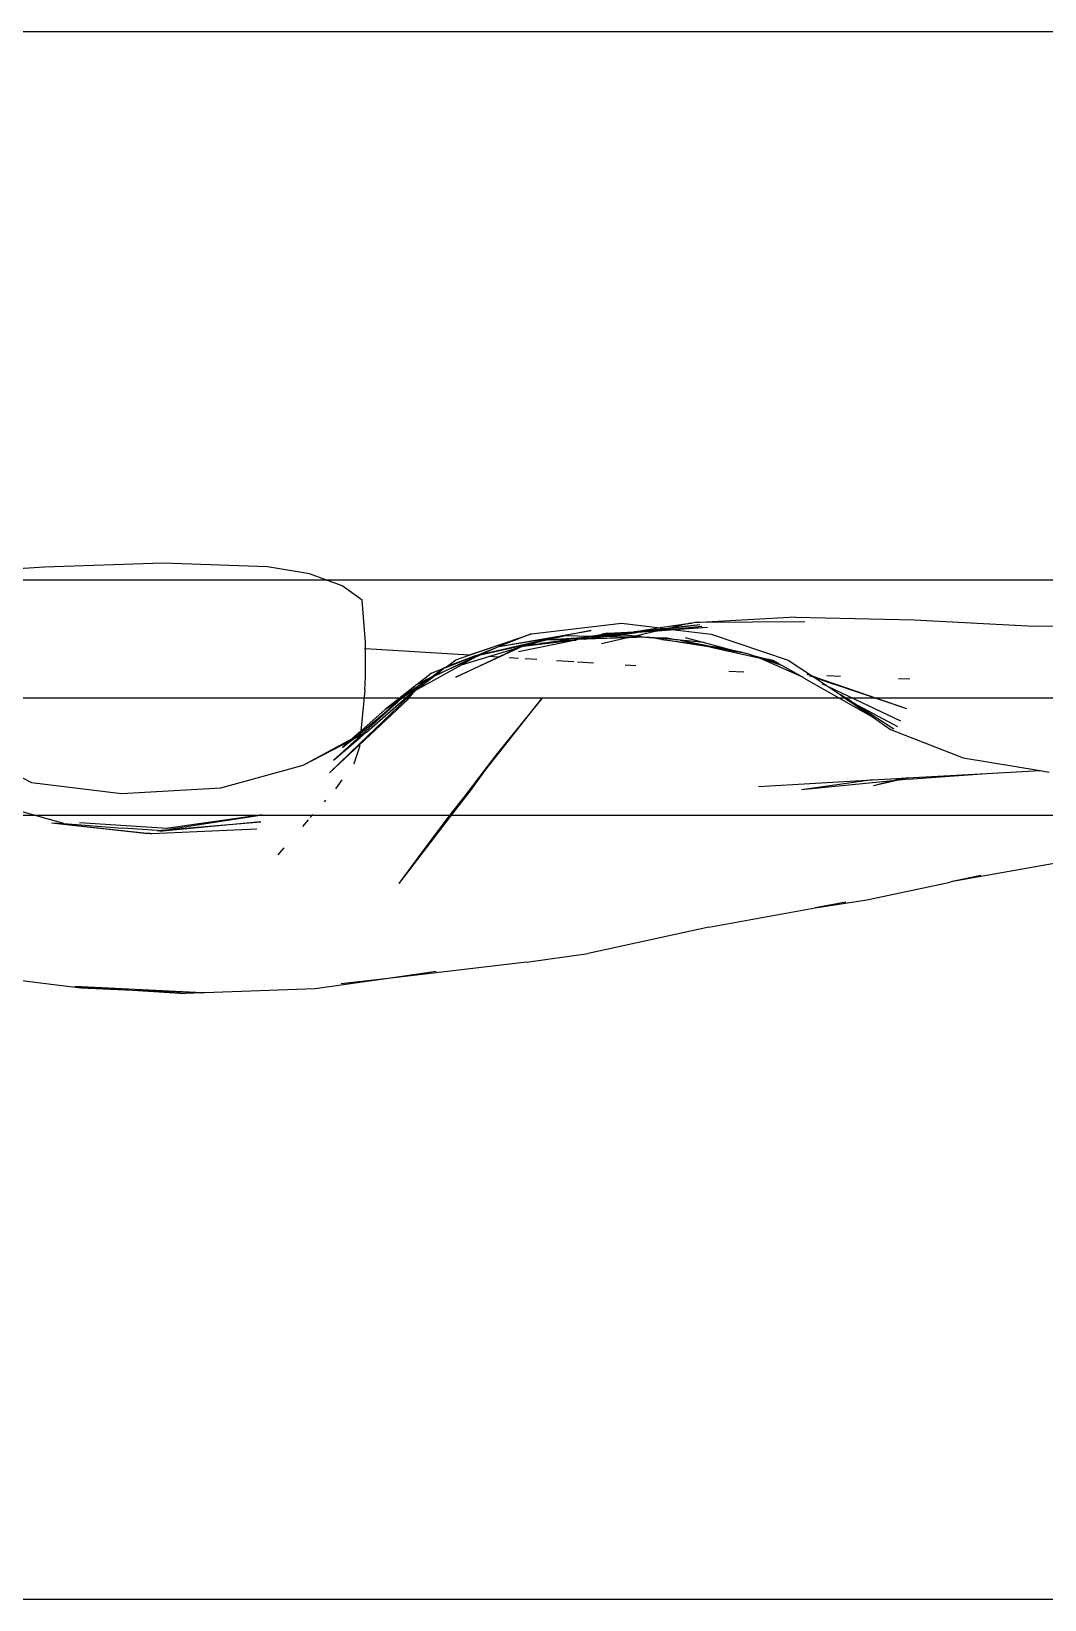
# Model space of a CAD drawing. Header units: millimetres. Extents: x -41292 to 298682, y -22072 to 33155.
# Drawn here: x 32975.2 to 33104.5, y -13759.4 to -13559.4 of the extents above; entities that cross this region are included whole.
import ezdxf

# ---------------------------------------------------------------- set-up
doc = ezdxf.new("R2010")
doc.units = ezdxf.units.MM
doc.layers.add('창호', color=4, linetype='Continuous')
doc.layers.add('틀', color=8, linetype='Continuous')

# ---------------------------------------------------------------- blocks, each defined once
blk = doc.blocks.new('rmfnasesx')
for p, q in [((60440.17, 1884.66), (60432.42, 1884.21)), ((60455.25, 1885.2), (60440.17, 1884.66)), ((60468.6, 1884.73), (60455.25, 1885.2)), ((60473.97, 1883.81), (60468.6, 1884.73)), ((60478.12, 1882.29), (60473.97, 1883.81)), ((60480.71, 1880.48), (60478.12, 1882.29)), ((60481.12, 1875.09), (60480.71, 1880.48)), ((60535.98, 1878.31), (60523.84, 1877.62)), ((60535.98, 1878.31), (60551.12, 1877.95)), ((60494.34, 1873.44), (60502.29, 1876.17)), ((60498.14, 1874.57), (60509.9, 1876.62)), ((60502.29, 1876.17), (60501.06, 1875.7)), ((60502.29, 1876.17), (60513.77, 1877.53)), ((60509.9, 1876.62), (60506.65, 1875.96)), ((60509.81, 1875.9), (60511.21, 1876.11)), ((60511.14, 1876.04), (60510.37, 1875.89)), ((60510.97, 1875.92), (60513.4, 1876.2)), ((60513.82, 1876.18), (60510.97, 1875.92)), ((60513.4, 1876.2), (60511.14, 1876.04)), ((60511.21, 1876.11), (60511.14, 1876.04)), ((60511.21, 1876.11), (60511.33, 1876.12)), ((60512.03, 1876.28), (60511.33, 1876.12)), ((60511.33, 1876.12), (60512.09, 1876.24)), ((60512.09, 1876.24), (60512.03, 1876.28)), ((60514.56, 1876.33), (60512.09, 1876.24)), ((60514.14, 1876.03), (60512.18, 1875.9)), ((60513.01, 1876.01), (60512.18, 1875.9)), ((60514.14, 1876.03), (60512.39, 1875.85)), ((60513.83, 1876.1), (60513.01, 1876.01)), ((60513.4, 1876.2), (60514.32, 1876.26)), ((60513.77, 1877.53), (60518.71, 1876.93)), ((60514.32, 1876.26), (60513.82, 1876.18)), ((60513.83, 1876.1), (60515.8, 1876.36)), ((60514.32, 1876.26), (60513.83, 1876.1)), ((60515.55, 1875.9), (60514.14, 1876.03)), ((60514.32, 1876.26), (60514.35, 1876.26)), ((60515.8, 1876.36), (60514.35, 1876.26)), ((60514.35, 1876.26), (60514.56, 1876.33)), ((60515.04, 1876.37), (60514.56, 1876.33)), ((60515.31, 1876.41), (60515.04, 1876.37)), ((60515.41, 1876.42), (60515.31, 1876.41)), ((60515.79, 1876.49), (60515.41, 1876.42)), ((60518.25, 1876.53), (60515.59, 1875.9)), ((60516.12, 1876.51), (60515.79, 1876.49)), ((60515.83, 1876.37), (60515.8, 1876.36)), ((60517.36, 1876.56), (60515.83, 1876.37)), ((60518.25, 1876.53), (60515.83, 1876.37)), ((60518.71, 1876.93), (60516.12, 1876.51)), ((60516.12, 1876.51), (60519.26, 1876.86)), ((60517.36, 1876.56), (60516.12, 1876.51)), ((60517.55, 1876.59), (60517.36, 1876.56)), ((60517.84, 1876.6), (60517.55, 1876.59)), ((60517.84, 1876.6), (60519.5, 1876.83)), ((60518.62, 1876.62), (60517.84, 1876.6)), ((60518.37, 1876.54), (60518.25, 1876.53)), ((60520.61, 1876.7), (60518.37, 1876.54)), ((60518.62, 1876.62), (60518.37, 1876.54)), ((60518.75, 1876.65), (60518.62, 1876.62)), ((60522.22, 1877.47), (60518.71, 1876.93)), ((60518.71, 1876.93), (60519.26, 1876.86)), ((60518.87, 1876.66), (60518.75, 1876.65)), ((60518.92, 1876.69), (60518.87, 1876.66)), ((60519.06, 1876.7), (60518.92, 1876.69)), ((60519.5, 1876.83), (60519.06, 1876.7)), ((60519.28, 1876.68), (60519.06, 1876.7)), ((60519.26, 1876.86), (60520.01, 1876.95)), ((60519.26, 1876.86), (60519.5, 1876.83)), ((60519.96, 1876.78), (60519.28, 1876.68)), ((60519.5, 1876.83), (60519.55, 1876.84)), ((60519.55, 1876.84), (60519.58, 1876.82)), ((60519.77, 1876.87), (60519.58, 1876.82)), ((60519.58, 1876.82), (60519.96, 1876.78)), ((60519.77, 1876.87), (60523.79, 1877.38)), ((60520.01, 1876.95), (60519.77, 1876.87)), ((60519.96, 1876.78), (60520.28, 1876.74)), ((60520.01, 1876.95), (60520.21, 1876.97)), ((60522.22, 1877.47), (60520.21, 1876.97)), ((60520.21, 1876.97), (60523.79, 1877.38)), ((60524.03, 1877.12), (60520.28, 1876.74)), ((60524.75, 1876.99), (60520.28, 1876.74)), ((60520.28, 1876.74), (60520.61, 1876.7)), ((60524.75, 1876.99), (60520.61, 1876.7)), ((60520.61, 1876.7), (60525.22, 1876.14)), ((60522.22, 1877.47), (60522.34, 1877.5)), ((60522.34, 1877.5), (60522.58, 1877.55)), ((60522.61, 1877.53), (60522.34, 1877.5)), ((60522.58, 1877.55), (60522.61, 1877.53)), ((60522.61, 1877.53), (60522.74, 1877.56)), ((60522.74, 1877.56), (60522.81, 1877.56)), ((60523.19, 1877.61), (60522.81, 1877.56)), ((60523.84, 1877.62), (60523.19, 1877.61)), ((60537.18, 1877.71), (60523.84, 1877.62)), ((60525.22, 1876.14), (60535.06, 1872.84)), ((60551.12, 1877.95), (60566.44, 1877.16)), ((60566.44, 1877.16), (60579.82, 1877.23)), ((60481.11, 1874.27), (60480.97, 1874.28)), ((60481.1, 1870.7), (60481.11, 1874.27)), ((60481.11, 1874.27), (60481.12, 1875.09)), ((60494.34, 1873.44), (60481.11, 1874.27)), ((60501.18, 1874.59), (60492.66, 1870.65)), ((60501.06, 1875.7), (60494.34, 1873.44)), ((60495.16, 1873.39), (60497.93, 1874.49)), ((60495.44, 1873.41), (60497.93, 1874.49)), ((60503.68, 1875.35), (60495.75, 1873.48)), ((60495.75, 1873.48), (60502.84, 1875.09)), ((60495.75, 1873.48), (60497.93, 1874.49)), ((60496.85, 1873.28), (60500.52, 1874.39)), ((60497.93, 1874.49), (60498.14, 1874.57)), ((60498.03, 1873.21), (60500.52, 1874.39)), ((60498.14, 1874.57), (60506.65, 1875.96)), ((60501.06, 1875.7), (60498.14, 1874.57)), ((60500.52, 1874.39), (60501.18, 1874.59)), ((60507.95, 1875.39), (60500.63, 1873.89)), ((60501.25, 1874.61), (60501.18, 1874.59)), ((60501.25, 1874.61), (60507.24, 1875.31)), ((60501.25, 1874.61), (60503.07, 1874.88)), ((60501.25, 1874.61), (60501.68, 1874.74)), ((60501.68, 1874.74), (60502.84, 1875.09)), ((60503.07, 1874.88), (60501.68, 1874.74)), ((60502.84, 1875.09), (60504, 1875.36)), ((60502.84, 1875.09), (60503.68, 1875.35)), ((60503.07, 1874.88), (60503.39, 1874.93)), ((60503.39, 1874.93), (60506.76, 1875.44)), ((60507.24, 1875.31), (60503.39, 1874.93)), ((60506.65, 1875.96), (60503.68, 1875.35)), ((60504, 1875.36), (60503.68, 1875.35)), ((60504.06, 1875.37), (60504, 1875.36)), ((60504.06, 1875.37), (60506.65, 1875.96)), ((60508.04, 1875.63), (60504.06, 1875.37)), ((60506.76, 1875.44), (60504.06, 1875.37)), ((60506.65, 1875.96), (60509.81, 1875.9)), ((60506.76, 1875.44), (60508.04, 1875.63)), ((60508.31, 1875.48), (60506.76, 1875.44)), ((60507.24, 1875.31), (60507.95, 1875.39)), ((60508.08, 1875.42), (60507.95, 1875.39)), ((60508.04, 1875.63), (60509.81, 1875.9)), ((60509.63, 1875.73), (60508.04, 1875.63)), ((60508.31, 1875.48), (60508.08, 1875.42)), ((60508.44, 1875.49), (60508.31, 1875.48)), ((60508.54, 1875.51), (60508.44, 1875.49)), ((60509.63, 1875.73), (60508.54, 1875.51)), ((60508.77, 1875.5), (60508.54, 1875.51)), ((60509.12, 1875.51), (60508.77, 1875.5)), ((60512.34, 1875.84), (60509.12, 1875.51)), ((60509.12, 1875.51), (60511.19, 1875.78)), ((60514.57, 1875.67), (60509.12, 1875.51)), ((60510.37, 1875.89), (60509.63, 1875.73)), ((60511.19, 1875.78), (60509.63, 1875.73)), ((60509.81, 1875.9), (60510.37, 1875.89)), ((60510.37, 1875.89), (60510.97, 1875.92)), ((60510.97, 1875.92), (60511.53, 1875.86)), ((60511.41, 1875.81), (60511.19, 1875.78)), ((60514.57, 1875.67), (60511.25, 1874.89)), ((60511.53, 1875.86), (60511.41, 1875.81)), ((60511.6, 1875.86), (60511.53, 1875.86)), ((60511.68, 1875.85), (60511.6, 1875.86)), ((60511.71, 1875.86), (60511.68, 1875.85)), ((60511.76, 1875.85), (60511.71, 1875.86)), ((60511.81, 1875.87), (60511.76, 1875.85)), ((60511.85, 1875.88), (60511.81, 1875.87)), ((60512.08, 1875.89), (60511.85, 1875.88)), ((60512.18, 1875.9), (60512.08, 1875.89)), ((60512.18, 1875.9), (60512.34, 1875.84)), ((60512.34, 1875.84), (60512.39, 1875.85)), ((60512.39, 1875.85), (60515.05, 1875.78)), ((60514.62, 1875.67), (60514.57, 1875.67)), ((60515.05, 1875.78), (60514.62, 1875.67)), ((60516.86, 1875.76), (60514.62, 1875.67)), ((60515.05, 1875.78), (60515.09, 1875.79)), ((60515.09, 1875.79), (60515.13, 1875.79)), ((60515.55, 1875.9), (60515.13, 1875.79)), ((60515.13, 1875.79), (60516.28, 1875.84)), ((60515.59, 1875.9), (60515.55, 1875.9)), ((60516.28, 1875.84), (60515.59, 1875.9)), ((60516.28, 1875.84), (60516.86, 1875.76)), ((60516.86, 1875.76), (60516.97, 1875.74)), ((60516.97, 1875.74), (60516.99, 1875.74)), ((60516.99, 1875.74), (60517.08, 1875.75)), ((60517.08, 1875.75), (60517.14, 1875.75)), ((60517.14, 1875.75), (60517.2, 1875.75)), ((60517.2, 1875.75), (60517.22, 1875.75)), ((60517.22, 1875.75), (60517.3, 1875.74)), ((60517.3, 1875.74), (60517.35, 1875.73)), ((60517.35, 1875.73), (60517.44, 1875.72)), ((60517.44, 1875.72), (60519.61, 1875.69)), ((60520.88, 1875.4), (60517.44, 1875.72)), ((60518.65, 1875.51), (60517.44, 1875.72)), ((60518.94, 1875.47), (60518.65, 1875.51)), ((60524.88, 1874.51), (60518.94, 1875.47)), ((60518.94, 1875.47), (60522.91, 1874.95)), ((60519.61, 1875.69), (60520.88, 1875.4)), ((60520.91, 1875.4), (60520.88, 1875.4)), ((60521.22, 1875.37), (60520.91, 1875.4)), ((60521.26, 1875.36), (60521.22, 1875.37)), ((60524.33, 1875.08), (60521.26, 1875.36)), ((60521.26, 1875.36), (60524.54, 1874.72)), ((60522.91, 1874.95), (60521.26, 1875.36)), ((60521.9, 1875.72), (60524.33, 1875.08)), ((60523.17, 1874.89), (60522.91, 1874.95)), ((60524.88, 1874.51), (60523.17, 1874.89)), ((60523.17, 1874.89), (60524.54, 1874.72)), ((60524.33, 1875.08), (60527.03, 1874.37)), ((60524.54, 1874.72), (60524.83, 1874.66)), ((60524.83, 1874.66), (60529.11, 1873.82)), ((60524.83, 1874.66), (60527.03, 1874.37)), ((60525.56, 1874.35), (60524.88, 1874.51)), ((60529.74, 1873.65), (60525.56, 1874.35)), ((60529.11, 1873.82), (60525.56, 1874.35)), ((60531.51, 1873.02), (60525.56, 1874.35)), ((60527.03, 1874.37), (60529.11, 1873.82)), ((60487.47, 1868.95), (60493.38, 1872.23)), ((60491.3, 1871.86), (60495.11, 1873.39)), ((60495.11, 1873.39), (60491.44, 1871.96)), ((60491.44, 1871.96), (60492.65, 1872.87)), ((60495.38, 1873.37), (60492.23, 1871.88)), ((60492.23, 1871.88), (60494.78, 1873.04)), ((60492.65, 1872.87), (60494.34, 1873.44)), ((60492.66, 1870.65), (60498.03, 1873.21)), ((60493.38, 1872.23), (60496.85, 1873.28)), ((60493.38, 1872.23), (60494.78, 1873.04)), ((60494.78, 1873.04), (60494.85, 1873.07)), ((60494.85, 1873.07), (60495.75, 1873.48)), ((60494.85, 1873.07), (60495.38, 1873.37)), ((60495.16, 1873.39), (60495.11, 1873.39)), ((60495.38, 1873.37), (60495.16, 1873.39)), ((60495.44, 1873.41), (60495.38, 1873.37)), ((60495.44, 1873.41), (60495.75, 1873.48)), ((60498.03, 1873.21), (60496.85, 1873.28)), ((60500.65, 1873.04), (60499.43, 1873.12)), ((60502.97, 1872.9), (60501.48, 1872.99)), ((60507.69, 1872.6), (60505.51, 1872.74)), ((60510.2, 1872.45), (60508.19, 1872.57)), ((60515.6, 1872.11), (60514.25, 1872.19)), ((60529.11, 1873.82), (60529.74, 1873.65)), ((60530.26, 1873.52), (60529.74, 1873.65)), ((60534.38, 1872.09), (60530.26, 1873.52)), ((60530.26, 1873.52), (60532.4, 1872.95)), ((60537, 1870.59), (60531.51, 1873.02)), ((60532.4, 1872.95), (60533.63, 1872.51)), ((60533.25, 1872.73), (60532.4, 1872.95)), ((60533.25, 1872.73), (60533.3, 1872.71)), ((60533.3, 1872.71), (60533.63, 1872.51)), ((60533.63, 1872.51), (60533.73, 1872.46)), ((60533.73, 1872.46), (60533.75, 1872.45)), ((60533.75, 1872.45), (60534.38, 1872.09)), ((60534.38, 1872.09), (60537, 1870.59)), ((60535.06, 1872.84), (60538.14, 1870.79)), ((60481.02, 1868.98), (60481.1, 1870.7)), ((60488.57, 1870.01), (60485.97, 1868.19)), ((60487.47, 1868.95), (60489.75, 1870.7)), ((60489.54, 1871.16), (60487.7, 1869.73)), ((60489.07, 1870.45), (60487.7, 1869.73)), ((60488.9, 1870.29), (60487.7, 1869.73)), ((60488.1, 1869.6), (60488.57, 1870.01)), ((60489.14, 1870.41), (60488.57, 1870.01)), ((60488.57, 1870.01), (60488.9, 1870.29)), ((60488.9, 1870.29), (60489.07, 1870.45)), ((60489.14, 1870.41), (60488.9, 1870.29)), ((60489.07, 1870.45), (60489.43, 1870.61)), ((60489.38, 1870.52), (60489.14, 1870.41)), ((60489.43, 1870.61), (60489.38, 1870.52)), ((60489.43, 1870.61), (60489.58, 1870.68)), ((60489.54, 1871.16), (60491.11, 1871.78)), ((60489.58, 1870.68), (60489.61, 1870.69)), ((60489.61, 1870.69), (60489.64, 1870.71)), ((60491.11, 1871.78), (60489.64, 1870.71)), ((60492.23, 1871.88), (60489.75, 1870.7)), ((60489.96, 1870.86), (60489.75, 1870.7)), ((60489.96, 1870.86), (60492.23, 1871.88)), ((60489.96, 1870.86), (60491.11, 1871.78)), ((60491.11, 1871.78), (60491.17, 1871.81)), ((60491.17, 1871.81), (60491.26, 1871.9)), ((60491.26, 1871.9), (60491.44, 1871.96)), ((60529.39, 1871.28), (60527.49, 1871.38)), ((60537.03, 1870.57), (60537, 1870.59)), ((60537.03, 1870.57), (60545.93, 1865.49)), ((60537.45, 1871.05), (60537.55, 1870.99)), ((60538.14, 1870.79), (60537.55, 1870.99)), ((60537.73, 1870.88), (60538.35, 1870.66)), ((60538.17, 1870.77), (60538.14, 1870.79)), ((60538.46, 1870.67), (60538.17, 1870.77)), ((60538.17, 1870.77), (60538.35, 1870.66)), ((60538.35, 1870.66), (60540.9, 1869.76)), ((60538.35, 1870.66), (60540.14, 1869.47)), ((60550.18, 1866.61), (60538.46, 1870.67)), ((60538.46, 1870.67), (60540.9, 1869.76)), ((60541.72, 1870.74), (60539.99, 1870.81)), ((60550.59, 1870.39), (60549.14, 1870.44)), ((60480.36, 1862.13), (60487.47, 1868.95)), ((60481.02, 1868.98), (60480.52, 1863.78)), ((60481.24, 1863.64), (60486.69, 1868.41)), ((60487.41, 1869.5), (60483.61, 1866.54)), ((60485.97, 1868.19), (60483.61, 1866.54)), ((60488.1, 1869.6), (60485.46, 1867.71)), ((60485.97, 1868.19), (60485.46, 1867.71)), ((60487.41, 1869.5), (60485.97, 1868.19)), ((60486.53, 1867.8), (60487.47, 1868.95)), ((60486.69, 1868.41), (60486.89, 1868.56)), ((60486.89, 1868.56), (60487.47, 1868.95)), ((60487.6, 1869.68), (60487.41, 1869.5)), ((60487.7, 1869.73), (60487.6, 1869.68)), ((60539.35, 1869.84), (60540.14, 1869.47)), ((60540.14, 1869.47), (60549.39, 1865.09)), ((60540.14, 1869.47), (60541.68, 1868.45)), ((60550.18, 1866.61), (60540.9, 1869.76)), ((60541.68, 1868.45), (60542.66, 1867.74)), ((60543.36, 1867.36), (60541.68, 1868.45)), ((60486.53, 1867.8), (60480.35, 1862.03)), ((60485.19, 1867.48), (60480.49, 1863.45)), ((60480.5, 1863.61), (60485.19, 1867.48)), ((60483.61, 1866.54), (60480.52, 1863.78)), ((60485.19, 1867.48), (60480.63, 1863.32)), ((60485.19, 1867.48), (60483.61, 1866.54)), ((60485.4, 1867.67), (60485.19, 1867.48)), ((60485.46, 1867.71), (60485.4, 1867.67)), ((60495.87, 1858.11), (60503.6, 1867.95)), ((60503.6, 1867.95), (60497.73, 1860.71)), ((60542.66, 1867.74), (60542.73, 1867.69)), ((60542.73, 1867.69), (60542.83, 1867.65)), ((60542.83, 1867.65), (60545.93, 1865.49)), ((60543.36, 1867.36), (60548.99, 1864.38)), ((60548.54, 1864), (60543.36, 1867.36)), ((60545.93, 1865.49), (60548.12, 1863.96)), ((60473.15, 1859.42), (60479.46, 1862.83)), ((60473.15, 1859.42), (60479.14, 1862.54)), ((60476.51, 1858.44), (60480.36, 1862.13)), ((60480.35, 1862.03), (60476.51, 1858.44)), ((60480.46, 1863.16), (60477.05, 1860.05)), ((60477.05, 1860.05), (60480.44, 1862.95)), ((60479.7, 1862.84), (60478.19, 1861.69)), ((60478.19, 1861.69), (60479.34, 1862.65)), ((60479.14, 1862.54), (60478.19, 1861.69)), ((60479.46, 1862.83), (60479.14, 1862.54)), ((60479.14, 1862.54), (60479.34, 1862.65)), ((60479.34, 1862.65), (60479.75, 1862.99)), ((60479.34, 1862.65), (60479.7, 1862.84)), ((60480.52, 1863.78), (60479.46, 1862.83)), ((60479.46, 1862.83), (60479.75, 1862.99)), ((60480.29, 1863.28), (60479.7, 1862.84)), ((60479.7, 1862.84), (60480.47, 1863.24)), ((60479.75, 1862.99), (60480.5, 1863.61)), ((60479.75, 1862.99), (60480.29, 1863.28)), ((60480.49, 1863.45), (60480.29, 1863.28)), ((60480.35, 1862.03), (60480.33, 1861.77)), ((60480.36, 1862.13), (60480.35, 1862.03)), ((60480.44, 1862.99), (60481.13, 1863.58)), ((60480.46, 1863.16), (60480.44, 1862.99)), ((60480.44, 1862.99), (60480.44, 1862.95)), ((60480.63, 1863.32), (60480.46, 1863.16)), ((60480.47, 1863.24), (60480.46, 1863.16)), ((60480.49, 1863.45), (60480.47, 1863.24)), ((60480.47, 1863.24), (60480.63, 1863.32)), ((60480.5, 1863.61), (60480.49, 1863.45)), ((60480.52, 1863.78), (60480.5, 1863.61)), ((60480.63, 1863.32), (60481.13, 1863.58)), ((60481.13, 1863.58), (60481.24, 1863.64)), ((60548.12, 1863.96), (60557.4, 1860.36)), ((60431.49, 1860.83), (60438.49, 1857.24)), ((60480.33, 1861.77), (60479.66, 1859.74)), ((60497.73, 1860.71), (60492.58, 1853.93)), ((60497.73, 1860.71), (60495.87, 1858.11)), ((60557.4, 1860.36), (60567.2, 1858.74)), ((60462.65, 1856.55), (60473.15, 1859.42)), ((60479.66, 1859.74), (60479.58, 1859.62)), ((60492.58, 1853.93), (60495.87, 1858.11)), ((60495.87, 1858.11), (60494.46, 1856.16)), ((60550.29, 1857.8), (60560.35, 1858.36)), ((60550.36, 1857.63), (60560.35, 1858.36)), ((60560.35, 1858.36), (60567.2, 1858.74)), ((60567.2, 1858.74), (60568.37, 1858.55)), ((60438.49, 1857.24), (60449.98, 1855.82)), ((60449.98, 1855.82), (60462.65, 1856.55)), ((60478.1, 1857.55), (60477.29, 1856.42)), ((60485.43, 1844.34), (60494.46, 1856.16)), ((60494.46, 1856.16), (60488.98, 1849.2)), ((60531.27, 1856.72), (60545.82, 1857.54)), ((60545.82, 1857.54), (60536.74, 1856.27)), ((60548.41, 1857.43), (60536.74, 1856.27)), ((60545.82, 1857.54), (60549.69, 1857.76)), ((60548.94, 1857.49), (60545.96, 1856.8)), ((60548.41, 1857.43), (60545.96, 1856.8)), ((60549.69, 1857.76), (60548.41, 1857.43)), ((60548.94, 1857.49), (60548.41, 1857.43)), ((60550.29, 1857.8), (60548.94, 1857.49)), ((60550.36, 1857.63), (60548.94, 1857.49)), ((60549.69, 1857.76), (60550.29, 1857.8)), ((60476.02, 1854.96), (60475.85, 1854.77)), ((60442.61, 1851.99), (60436.25, 1853.79)), ((60441.05, 1852.08), (60453.34, 1850.7)), ((60441.05, 1852.08), (60442.61, 1851.99)), ((60441.05, 1852.08), (60453.63, 1850.72)), ((60455.83, 1851.37), (60444.63, 1852.09)), ((60454.54, 1851.09), (60467.74, 1852.19)), ((60467.74, 1852.19), (60455.2, 1851.02)), ((60467.94, 1853.1), (60455.99, 1851.39)), ((60456.6, 1851.35), (60467.94, 1853.1)), ((60473.8, 1852.44), (60473.07, 1851.61)), ((60474.4, 1853.12), (60474.07, 1852.75)), ((60488.98, 1849.2), (60492.19, 1853.44)), ((60492.19, 1853.44), (60492.58, 1853.93)), ((60442.61, 1851.99), (60450.17, 1851.41)), ((60454.54, 1851.09), (60450.17, 1851.41)), ((60453.63, 1850.72), (60453.34, 1850.7)), ((60453.63, 1850.72), (60453.83, 1850.7)), ((60453.83, 1850.7), (60467.26, 1851.33)), ((60454.54, 1851.09), (60455.2, 1851.02)), ((60455.99, 1851.39), (60455.83, 1851.37)), ((60456.6, 1851.35), (60455.99, 1851.39)), ((60470.68, 1848.88), (60469.92, 1848.01)), ((60485.43, 1844.34), (60488.98, 1849.2)), ((60580.49, 1848.92), (60555.83, 1844.54)), ((60545.08, 1842.27), (60555.71, 1844.51)), ((60555.83, 1844.54), (60555.71, 1844.51)), ((60559.64, 1845.34), (60555.83, 1844.54)), ((60538.51, 1841.24), (60545.08, 1842.27)), ((60524.92, 1838.77), (60538.51, 1841.24)), ((60542.4, 1841.95), (60538.51, 1841.24)), ((60524.92, 1838.77), (60509.54, 1835.42)), ((60501.65, 1834.29), (60484, 1832.24)), ((60501.65, 1834.29), (60509.54, 1835.42)), ((60431.95, 1832.62), (60444.78, 1831.02)), ((60484, 1832.24), (60474.68, 1830.89)), ((60484, 1832.24), (60478, 1831.54)), ((60490.12, 1833.13), (60484, 1832.24)), ((60444.01, 1831.22), (60451.41, 1830.75)), ((60460.31, 1830.4), (60444.01, 1831.22)), ((60444.78, 1831.02), (60451.41, 1830.75)), ((60451.41, 1830.75), (60458.12, 1830.33)), ((60451.41, 1830.75), (60460.31, 1830.4)), ((60460.31, 1830.4), (60458.12, 1830.33)), ((60460.34, 1830.4), (60460.31, 1830.4)), ((60460.56, 1830.39), (60460.34, 1830.4)), ((60474.68, 1830.89), (60460.56, 1830.39)), ((61397.95, 1753.01), (57147.95, 1753.01))]:
    blk.add_line(p, q)

msp = doc.modelspace()

# ---------------------------------------------------------------- linework, layer by layer
at = {"layer": '창호'}
for p, q in [((33844.67, -13629.42), (31564.67, -13629.42)), ((33844.67, -13659.42), (31564.67, -13659.42))]:
    msp.add_line(p, q, dxfattribs=at)
at = {"layer": '틀'}
for p, q in [((29134.67, -13559.42), (33934.67, -13559.42)), ((31564.67, -13644.42), (33844.67, -13644.42)), ((33934.67, -13759.42), (29134.67, -13759.42))]:
    msp.add_line(p, q, dxfattribs=at)

# ---------------------------------------------------------------- block references
msp.add_blockref('rmfnasesx', (-27463.27, -15512.43))

doc.saveas('drawing.dxf')
